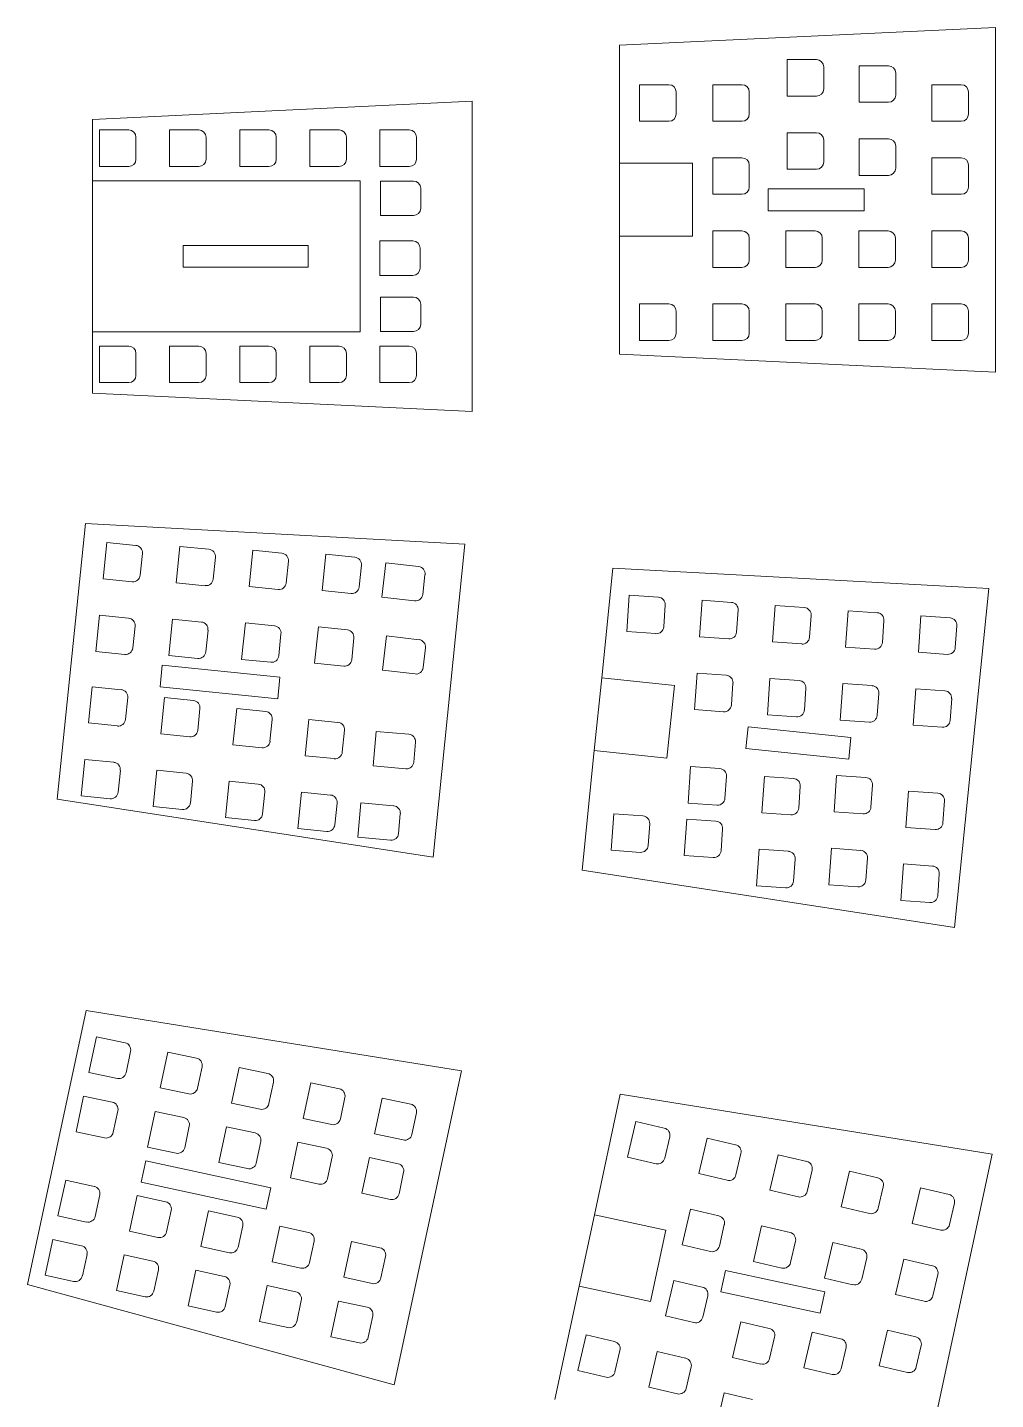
# Model space of a CAD drawing. Header units: millimetres. Extents: x -2091 to 2473, y -1360 to 1670.
# Drawn here: x 1072.2 to 1204.7, y 940.7 to 1128.4 of the extents above; entities that cross this region are included whole.
import ezdxf

# ---------------------------------------------------------------- set-up
doc = ezdxf.new("R2010")
doc.units = ezdxf.units.MM

msp = doc.modelspace()

# ---------------------------------------------------------------- linework, layer by layer
at = {"color": 7, "linetype": 'Continuous', "lineweight": 15}
for p, q in [((1204.71, 1128.45), (1153.23, 1126.01)), ((1204.71, 1081.28), (1204.71, 1128.45)), ((1153.23, 1126.01), (1153.23, 1109.88)), ((1180.2, 1124.04), (1176.2, 1124.04)), ((1176.2, 1124.04), (1176.2, 1119.04)), ((1181.2, 1120.04), (1181.2, 1123.04)), ((1190.05, 1123.2), (1186.05, 1123.2)), ((1186.05, 1123.2), (1186.05, 1118.2)), ((1191.05, 1119.2), (1191.05, 1122.2)), ((1160, 1120.61), (1156, 1120.61)), ((1156, 1120.61), (1156, 1115.61)), ((1161, 1116.61), (1161, 1119.61)), ((1170, 1120.61), (1166, 1120.61)), ((1166, 1120.61), (1166, 1115.61)), ((1171, 1116.61), (1171, 1119.61)), ((1176.2, 1119.04), (1180.2, 1119.04)), ((1200, 1120.61), (1196, 1120.61)), ((1196, 1120.61), (1196, 1115.61)), ((1201, 1116.61), (1201, 1119.61)), ((1081.13, 1115.87), (1133.08, 1118.36)), ((1133.08, 1118.36), (1133.08, 1075.91)), ((1186.05, 1118.2), (1190.05, 1118.2)), ((1081.13, 1107.47), (1081.13, 1115.87)), ((1156, 1115.61), (1160, 1115.61)), ((1166, 1115.61), (1170, 1115.61)), ((1196, 1115.61), (1200, 1115.61)), ((1086.08, 1114.42), (1082.08, 1114.42)), ((1082.08, 1114.42), (1082.08, 1109.42)), ((1087.08, 1110.42), (1087.08, 1113.42)), ((1095.68, 1114.42), (1091.68, 1114.42)), ((1091.68, 1114.42), (1091.68, 1109.42)), ((1096.68, 1110.42), (1096.68, 1113.42)), ((1105.28, 1114.42), (1101.28, 1114.42)), ((1101.28, 1114.42), (1101.28, 1109.42)), ((1106.28, 1110.42), (1106.28, 1113.42)), ((1114.88, 1114.42), (1110.88, 1114.42)), ((1110.88, 1114.42), (1110.88, 1109.42)), ((1115.88, 1110.42), (1115.88, 1113.42)), ((1124.47, 1114.42), (1120.47, 1114.42)), ((1120.47, 1114.42), (1120.47, 1109.42)), ((1125.47, 1110.42), (1125.47, 1113.42)), ((1180.2, 1114.04), (1176.2, 1114.04)), ((1176.2, 1114.04), (1176.2, 1109.04)), ((1181.2, 1110.04), (1181.2, 1113.04)), ((1190.05, 1113.2), (1186.05, 1113.2)), ((1186.05, 1113.2), (1186.05, 1108.2)), ((1191.05, 1109.2), (1191.05, 1112.2)), ((1163.23, 1109.88), (1153.23, 1109.88)), ((1153.23, 1109.88), (1153.23, 1099.88)), ((1163.23, 1099.88), (1163.23, 1109.88)), ((1170, 1110.61), (1166, 1110.61)), ((1166, 1110.61), (1166, 1105.61)), ((1171, 1106.61), (1171, 1109.61)), ((1200, 1110.61), (1196, 1110.61)), ((1196, 1110.61), (1196, 1105.61)), ((1201, 1106.61), (1201, 1109.61)), ((1082.08, 1109.42), (1086.08, 1109.42)), ((1091.68, 1109.42), (1095.68, 1109.42)), ((1101.28, 1109.42), (1105.28, 1109.42)), ((1110.88, 1109.42), (1114.88, 1109.42)), ((1120.47, 1109.42), (1124.47, 1109.42)), ((1176.2, 1109.04), (1180.2, 1109.04)), ((1186.05, 1108.2), (1190.05, 1108.2)), ((1117.78, 1107.47), (1081.13, 1107.47)), ((1081.13, 1107.47), (1081.13, 1086.8)), ((1117.78, 1086.8), (1117.78, 1107.47)), ((1125.05, 1107.43), (1120.55, 1107.43)), ((1120.55, 1107.43), (1120.55, 1102.71)), ((1126.05, 1103.71), (1126.05, 1106.43)), ((1186.71, 1106.36), (1173.57, 1106.36)), ((1173.57, 1106.36), (1173.57, 1103.36)), ((1186.71, 1103.36), (1186.71, 1106.36)), ((1166, 1105.61), (1170, 1105.61)), ((1196, 1105.61), (1200, 1105.61)), ((1120.55, 1102.71), (1125.05, 1102.71)), ((1173.57, 1103.36), (1186.71, 1103.36)), ((1170, 1100.61), (1166, 1100.61)), ((1166, 1100.61), (1166, 1095.61)), ((1180, 1100.61), (1176, 1100.61)), ((1176, 1100.61), (1176, 1095.61)), ((1190, 1100.61), (1186, 1100.61)), ((1186, 1100.61), (1186, 1095.61)), ((1200, 1100.61), (1196, 1100.61)), ((1196, 1100.61), (1196, 1095.61)), ((1093.53, 1098.63), (1093.53, 1095.63)), ((1110.66, 1098.63), (1093.53, 1098.63)), ((1110.66, 1095.63), (1110.66, 1098.63)), ((1124.97, 1099.24), (1120.47, 1099.24)), ((1120.47, 1099.24), (1120.47, 1094.52)), ((1153.23, 1099.88), (1153.23, 1083.72)), ((1153.23, 1099.88), (1163.23, 1099.88)), ((1171, 1096.61), (1171, 1099.61)), ((1181, 1096.61), (1181, 1099.61)), ((1191, 1096.61), (1191, 1099.61)), ((1201, 1096.61), (1201, 1099.61)), ((1125.97, 1095.52), (1125.97, 1098.24)), ((1093.53, 1095.63), (1110.66, 1095.63)), ((1166, 1095.61), (1170, 1095.61)), ((1176, 1095.61), (1180, 1095.61)), ((1186, 1095.61), (1190, 1095.61)), ((1196, 1095.61), (1200, 1095.61)), ((1120.47, 1094.52), (1124.97, 1094.52)), ((1125.05, 1091.56), (1120.55, 1091.56)), ((1120.55, 1091.56), (1120.55, 1086.83)), ((1126.05, 1087.83), (1126.05, 1090.56)), ((1160, 1090.61), (1156, 1090.61)), ((1156, 1090.61), (1156, 1085.61)), ((1161, 1086.61), (1161, 1089.61)), ((1170, 1090.61), (1166, 1090.61)), ((1166, 1090.61), (1166, 1085.61)), ((1171, 1086.61), (1171, 1089.61)), ((1180, 1090.61), (1176, 1090.61)), ((1176, 1090.61), (1176, 1085.61)), ((1181, 1086.61), (1181, 1089.61)), ((1190, 1090.61), (1186, 1090.61)), ((1186, 1090.61), (1186, 1085.61)), ((1191, 1086.61), (1191, 1089.61)), ((1200, 1090.61), (1196, 1090.61)), ((1196, 1090.61), (1196, 1085.61)), ((1201, 1086.61), (1201, 1089.61)), ((1081.13, 1078.39), (1081.13, 1086.8)), ((1081.13, 1086.8), (1117.78, 1086.8)), ((1120.55, 1086.83), (1125.05, 1086.83)), ((1156, 1085.61), (1160, 1085.61)), ((1166, 1085.61), (1170, 1085.61)), ((1176, 1085.61), (1180, 1085.61)), ((1186, 1085.61), (1190, 1085.61)), ((1196, 1085.61), (1200, 1085.61)), ((1086.08, 1084.84), (1082.08, 1084.84)), ((1082.08, 1084.84), (1082.08, 1079.84)), ((1087.08, 1080.84), (1087.08, 1083.84)), ((1095.68, 1084.84), (1091.68, 1084.84)), ((1091.68, 1084.84), (1091.68, 1079.84)), ((1096.68, 1080.84), (1096.68, 1083.84)), ((1105.28, 1084.84), (1101.28, 1084.84)), ((1101.28, 1084.84), (1101.28, 1079.84)), ((1106.28, 1080.84), (1106.28, 1083.84)), ((1114.88, 1084.84), (1110.88, 1084.84)), ((1110.88, 1084.84), (1110.88, 1079.84)), ((1115.88, 1080.84), (1115.88, 1083.84)), ((1124.47, 1084.84), (1120.47, 1084.84)), ((1120.47, 1084.84), (1120.47, 1079.84)), ((1125.47, 1080.84), (1125.47, 1083.84)), ((1153.23, 1083.72), (1204.71, 1081.28)), ((1082.08, 1079.84), (1086.08, 1079.84)), ((1091.68, 1079.84), (1095.68, 1079.84)), ((1101.28, 1079.84), (1105.28, 1079.84)), ((1110.88, 1079.84), (1114.88, 1079.84)), ((1120.47, 1079.84), (1124.47, 1079.84)), ((1133.08, 1075.91), (1081.13, 1078.39)), ((1080.16, 1060.56), (1076.31, 1022.86)), ((1080.16, 1060.56), (1132.1, 1057.76)), ((1082.59, 1053.01), (1083.09, 1057.98)), ((1083.09, 1057.98), (1087.07, 1057.58)), ((1092.57, 1052.47), (1093.08, 1057.44)), ((1093.08, 1057.44), (1097.06, 1057.04)), ((1127.73, 1014.93), (1132.1, 1057.76)), ((1087.97, 1056.48), (1087.66, 1053.49)), ((1097.95, 1055.94), (1097.65, 1052.96)), ((1102.56, 1051.93), (1103.07, 1056.9)), ((1103.07, 1056.9), (1107.04, 1056.5)), ((1107.94, 1055.4), (1107.63, 1052.42)), ((1112.54, 1051.39), (1113.05, 1056.37)), ((1113.05, 1056.37), (1117.03, 1055.96)), ((1120.74, 1050.5), (1121.29, 1055.19)), ((1121.29, 1055.19), (1125.75, 1054.67)), ((1117.92, 1054.86), (1117.62, 1051.88)), ((1126.63, 1053.56), (1126.32, 1050.86)), ((1150.81, 1039.44), (1152.34, 1054.47)), ((1152.34, 1054.47), (1203.8, 1051.66)), ((1086.57, 1052.6), (1082.59, 1053.01)), ((1096.55, 1052.06), (1092.57, 1052.47)), ((1106.54, 1051.52), (1102.56, 1051.93)), ((1203.8, 1051.66), (1199.07, 1005.29)), ((1116.52, 1050.99), (1112.54, 1051.39)), ((1125.21, 1049.98), (1120.74, 1050.5)), ((1154.24, 1045.78), (1154.59, 1050.77)), ((1154.59, 1050.77), (1158.58, 1050.48)), ((1164.21, 1045.07), (1164.57, 1050.06)), ((1164.57, 1050.06), (1168.56, 1049.77)), ((1081.57, 1043.06), (1082.08, 1048.03)), ((1082.08, 1048.03), (1086.06, 1047.63)), ((1159.51, 1049.42), (1159.3, 1046.42)), ((1169.48, 1048.71), (1169.27, 1045.71)), ((1174.19, 1044.36), (1174.54, 1049.35)), ((1174.54, 1049.35), (1178.53, 1049.06)), ((1179.46, 1048), (1179.25, 1045)), ((1184.16, 1043.65), (1184.52, 1048.64)), ((1184.52, 1048.64), (1188.51, 1048.35)), ((1194.14, 1042.94), (1194.49, 1047.93)), ((1194.49, 1047.93), (1198.48, 1047.65)), ((1086.95, 1046.53), (1086.65, 1043.55)), ((1091.56, 1042.52), (1092.06, 1047.49)), ((1092.06, 1047.49), (1096.04, 1047.09)), ((1096.94, 1045.99), (1096.63, 1043.01)), ((1101.54, 1041.98), (1102.05, 1046.96)), ((1102.05, 1046.96), (1106.03, 1046.55)), ((1111.53, 1041.44), (1112.04, 1046.42)), ((1112.04, 1046.42), (1116.01, 1046.01)), ((1158.23, 1045.5), (1154.24, 1045.78)), ((1189.43, 1047.29), (1189.22, 1044.29)), ((1199.41, 1046.58), (1199.19, 1043.58)), ((1106.92, 1045.45), (1106.62, 1042.47)), ((1116.91, 1044.91), (1116.6, 1041.93)), ((1120.81, 1040.5), (1121.35, 1045.19)), ((1121.35, 1045.19), (1125.82, 1044.67)), ((1168.2, 1044.79), (1164.21, 1045.07)), ((1178.18, 1044.08), (1174.19, 1044.36)), ((1085.55, 1042.65), (1081.57, 1043.06)), ((1095.54, 1042.11), (1091.56, 1042.52)), ((1126.7, 1043.56), (1126.38, 1040.86)), ((1188.15, 1043.37), (1184.16, 1043.65)), ((1198.13, 1042.66), (1194.14, 1042.94)), ((1090.37, 1038.22), (1090.68, 1041.2)), ((1090.68, 1041.2), (1106.78, 1039.56)), ((1105.52, 1041.58), (1101.54, 1041.98)), ((1115.51, 1041.04), (1111.53, 1041.44)), ((1125.27, 1039.98), (1120.81, 1040.5)), ((1106.78, 1039.56), (1106.48, 1036.57)), ((1149.79, 1029.49), (1150.81, 1039.44)), ((1150.81, 1039.44), (1160.76, 1038.42)), ((1160.76, 1038.42), (1159.74, 1028.47)), ((1163.5, 1035.1), (1163.86, 1040.08)), ((1163.86, 1040.08), (1167.85, 1039.8)), ((1168.77, 1038.73), (1168.56, 1035.74)), ((1173.48, 1034.39), (1173.83, 1039.37)), ((1173.83, 1039.37), (1177.82, 1039.09)), ((1183.45, 1033.68), (1183.81, 1038.66)), ((1183.81, 1038.66), (1187.8, 1038.38)), ((1080.57, 1033.27), (1081.08, 1038.24)), ((1081.08, 1038.24), (1085.06, 1037.83)), ((1085.95, 1036.74), (1085.65, 1033.75)), ((1106.48, 1036.57), (1090.37, 1038.22)), ((1090.46, 1031.78), (1090.97, 1036.75)), ((1090.97, 1036.75), (1094.95, 1036.34)), ((1178.75, 1038.02), (1178.54, 1035.03)), ((1188.72, 1037.31), (1188.51, 1034.32)), ((1193.43, 1032.97), (1193.78, 1037.95)), ((1193.78, 1037.95), (1197.77, 1037.67)), ((1198.7, 1036.6), (1198.49, 1033.61)), ((1095.84, 1035.25), (1095.53, 1032.26)), ((1100.35, 1030.28), (1100.86, 1035.26)), ((1100.86, 1035.26), (1104.83, 1034.85)), ((1167.49, 1034.81), (1163.5, 1035.1)), ((1084.55, 1032.86), (1080.57, 1033.27)), ((1105.73, 1033.76), (1105.42, 1030.77)), ((1110.24, 1028.79), (1110.74, 1033.77)), ((1110.74, 1033.77), (1114.72, 1033.36)), ((1170.53, 1029.76), (1170.84, 1032.74)), ((1170.84, 1032.74), (1184.92, 1031.3)), ((1177.47, 1034.1), (1173.48, 1034.39)), ((1187.44, 1033.39), (1183.45, 1033.68)), ((1197.42, 1032.68), (1193.43, 1032.97)), ((1094.44, 1031.37), (1090.46, 1031.78)), ((1115.62, 1032.27), (1115.31, 1029.28)), ((1119.54, 1027.41), (1119.95, 1032.12)), ((1119.95, 1032.12), (1124.43, 1031.72)), ((1184.92, 1031.3), (1184.61, 1028.32)), ((1104.33, 1029.88), (1100.35, 1030.28)), ((1125.34, 1030.64), (1125.1, 1027.93)), ((1148.12, 1013.13), (1149.79, 1029.49)), ((1159.74, 1028.47), (1149.79, 1029.49)), ((1184.61, 1028.32), (1170.53, 1029.76)), ((1079.56, 1023.32), (1080.06, 1028.29)), ((1080.06, 1028.29), (1084.04, 1027.89)), ((1114.22, 1028.39), (1110.24, 1028.79)), ((1124.01, 1027.02), (1119.54, 1027.41)), ((1162.62, 1022.32), (1162.97, 1027.31)), ((1162.97, 1027.31), (1166.96, 1027.03)), ((1084.94, 1026.79), (1084.63, 1023.8)), ((1089.44, 1021.83), (1089.95, 1026.8)), ((1089.95, 1026.8), (1093.93, 1026.39)), ((1094.82, 1025.3), (1094.52, 1022.31)), ((1099.33, 1020.34), (1099.84, 1025.31)), ((1099.84, 1025.31), (1103.82, 1024.9)), ((1167.89, 1025.96), (1167.68, 1022.96)), ((1172.72, 1020.98), (1173.08, 1025.96)), ((1173.08, 1025.96), (1177.07, 1025.68)), ((1182.6, 1021.11), (1182.96, 1026.1)), ((1182.96, 1026.1), (1186.95, 1025.82)), ((1083.53, 1022.91), (1079.56, 1023.32)), ((1104.71, 1023.81), (1104.41, 1020.82)), ((1109.22, 1018.85), (1109.73, 1023.82)), ((1109.73, 1023.82), (1113.71, 1023.41)), ((1177.99, 1024.61), (1177.78, 1021.62)), ((1187.88, 1024.75), (1187.66, 1021.76)), ((1192.45, 1018.97), (1192.81, 1023.95)), ((1192.81, 1023.95), (1196.8, 1023.67)), ((1127.73, 1014.93), (1076.31, 1022.86)), ((1093.42, 1021.42), (1089.44, 1021.83)), ((1114.6, 1022.32), (1114.3, 1019.33)), ((1117.45, 1017.63), (1117.87, 1022.34)), ((1117.87, 1022.34), (1122.34, 1021.94)), ((1166.61, 1022.04), (1162.62, 1022.32)), ((1197.72, 1022.6), (1197.51, 1019.61)), ((1103.31, 1019.93), (1099.33, 1020.34)), ((1123.25, 1020.86), (1123.01, 1018.15)), ((1152.11, 1015.86), (1152.46, 1020.84)), ((1152.46, 1020.84), (1156.45, 1020.56)), ((1157.38, 1019.49), (1157.17, 1016.5)), ((1162.08, 1015.15), (1162.44, 1020.13)), ((1162.44, 1020.13), (1166.43, 1019.85)), ((1176.71, 1020.69), (1172.72, 1020.98)), ((1186.59, 1020.83), (1182.6, 1021.11)), ((1113.2, 1018.44), (1109.22, 1018.85)), ((1121.93, 1017.24), (1117.45, 1017.63)), ((1167.35, 1018.78), (1167.14, 1015.79)), ((1196.44, 1018.68), (1192.45, 1018.97)), ((1156.1, 1015.57), (1152.11, 1015.86)), ((1172.01, 1011), (1172.37, 1015.99)), ((1172.37, 1015.99), (1176.36, 1015.71)), ((1181.89, 1011.14), (1182.25, 1016.13)), ((1182.25, 1016.13), (1186.24, 1015.84)), ((1166.07, 1014.86), (1162.08, 1015.15)), ((1177.28, 1014.64), (1177.07, 1011.65)), ((1187.17, 1014.77), (1186.95, 1011.78)), ((1191.74, 1008.99), (1192.1, 1013.98)), ((1192.1, 1013.98), (1196.09, 1013.69)), ((1199.07, 1005.29), (1148.12, 1013.13)), ((1197.01, 1012.63), (1196.8, 1009.63)), ((1176, 1010.72), (1172.01, 1011)), ((1185.88, 1010.86), (1181.89, 1011.14)), ((1195.73, 1008.71), (1191.74, 1008.99)), ((1080.26, 993.93), (1072.23, 956.42)), ((1080.26, 993.93), (1131.62, 985.66)), ((1080.62, 985.46), (1081.67, 990.35)), ((1081.67, 990.35), (1085.58, 989.52)), ((1086.35, 988.33), (1085.72, 985.4)), ((1090.4, 983.36), (1091.44, 988.25)), ((1091.44, 988.25), (1095.35, 987.41)), ((1096.12, 986.23), (1095.49, 983.29)), ((1100.17, 981.26), (1101.22, 986.15)), ((1101.22, 986.15), (1105.13, 985.31)), ((1084.53, 984.63), (1080.62, 985.46)), ((1105.9, 984.12), (1105.27, 981.19)), ((1109.95, 979.16), (1111, 984.05)), ((1111, 984.05), (1114.91, 983.21)), ((1122.42, 942.72), (1131.62, 985.66)), ((1078.88, 977.33), (1079.92, 982.22)), ((1079.92, 982.22), (1083.84, 981.38)), ((1094.31, 982.52), (1090.4, 983.36)), ((1115.68, 982.02), (1115.05, 979.09)), ((1119.73, 977.05), (1120.77, 981.94)), ((1120.77, 981.94), (1124.68, 981.11)), ((1149.81, 965.99), (1153.34, 982.49)), ((1153.34, 982.49), (1204.23, 974.27)), ((1084.6, 980.2), (1083.98, 977.26)), ((1088.65, 975.23), (1089.7, 980.12)), ((1089.7, 980.12), (1093.61, 979.28)), ((1104.08, 980.42), (1100.17, 981.26)), ((1113.86, 978.32), (1109.95, 979.16)), ((1125.45, 979.92), (1124.82, 976.98)), ((1154.35, 973.88), (1155.49, 978.75)), ((1155.49, 978.75), (1159.38, 977.84)), ((1082.79, 976.49), (1078.88, 977.33)), ((1094.38, 978.09), (1093.75, 975.16)), ((1098.43, 973.13), (1099.48, 978.02)), ((1099.48, 978.02), (1103.39, 977.18)), ((1123.64, 976.22), (1119.73, 977.05)), ((1160.13, 976.64), (1159.45, 973.71)), ((1164.09, 971.61), (1165.22, 976.47)), ((1165.22, 976.47), (1169.12, 975.57)), ((1092.56, 974.39), (1088.65, 975.23)), ((1104.16, 975.99), (1103.53, 973.06)), ((1108.21, 971.02), (1109.25, 975.91)), ((1109.25, 975.91), (1113.17, 975.08)), ((1087.79, 970.42), (1088.42, 973.35)), ((1088.42, 973.35), (1105.52, 969.68)), ((1102.34, 972.29), (1098.43, 973.13)), ((1113.93, 973.89), (1113.31, 970.95)), ((1117.98, 968.92), (1119.03, 973.81)), ((1119.03, 973.81), (1122.94, 972.97)), ((1158.25, 972.97), (1154.35, 973.88)), ((1169.87, 974.36), (1169.18, 971.44)), ((1173.83, 969.33), (1174.96, 974.2)), ((1174.96, 974.2), (1178.86, 973.29)), ((1204.23, 974.27), (1194.13, 927.13)), ((1076.4, 965.83), (1077.46, 970.72)), ((1077.46, 970.72), (1081.36, 969.87)), ((1112.12, 970.19), (1108.21, 971.02)), ((1123.71, 971.79), (1123.08, 968.85)), ((1167.98, 970.7), (1164.09, 971.61)), ((1179.6, 972.09), (1178.92, 969.17)), ((1183.57, 967.06), (1184.7, 971.93)), ((1184.7, 971.93), (1188.6, 971.02)), ((1104.89, 966.74), (1087.79, 970.42)), ((1105.52, 969.68), (1104.89, 966.74)), ((1121.89, 968.08), (1117.98, 968.92)), ((1177.72, 968.42), (1173.83, 969.33)), ((1189.34, 969.82), (1188.66, 966.9)), ((1193.3, 964.79), (1194.44, 969.66)), ((1194.44, 969.66), (1198.34, 968.75)), ((1082.13, 968.69), (1081.5, 965.75)), ((1086.18, 963.73), (1087.23, 968.62)), ((1087.23, 968.62), (1091.14, 967.77)), ((1187.46, 966.15), (1183.57, 967.06)), ((1199.08, 967.55), (1198.4, 964.63)), ((1080.31, 964.99), (1076.4, 965.83)), ((1091.91, 966.58), (1091.27, 963.65)), ((1095.95, 961.63), (1097.01, 966.51)), ((1097.01, 966.51), (1100.92, 965.67)), ((1147.71, 956.21), (1149.81, 965.99)), ((1149.81, 965.99), (1159.59, 963.89)), ((1161.82, 961.87), (1162.95, 966.74)), ((1162.95, 966.74), (1166.85, 965.83)), ((1090.09, 962.88), (1086.18, 963.73)), ((1101.68, 964.48), (1101.05, 961.55)), ((1105.73, 959.52), (1106.78, 964.41)), ((1106.78, 964.41), (1110.69, 963.57)), ((1159.59, 963.89), (1157.49, 954.11)), ((1167.59, 964.63), (1166.91, 961.7)), ((1171.56, 959.6), (1172.69, 964.46)), ((1172.69, 964.46), (1176.59, 963.56)), ((1197.2, 963.88), (1193.3, 964.79)), ((1074.64, 957.7), (1075.7, 962.59)), ((1075.7, 962.59), (1079.61, 961.74)), ((1099.86, 960.78), (1095.95, 961.63)), ((1111.46, 962.38), (1110.83, 959.45)), ((1115.51, 957.42), (1116.56, 962.31)), ((1116.56, 962.31), (1120.47, 961.46)), ((1165.71, 960.96), (1161.82, 961.87)), ((1177.33, 962.35), (1176.65, 959.43)), ((1181.29, 957.32), (1182.43, 962.19)), ((1182.43, 962.19), (1186.32, 961.28)), ((1080.38, 960.56), (1079.74, 957.62)), ((1084.42, 955.6), (1085.48, 960.49)), ((1085.48, 960.49), (1089.39, 959.64)), ((1109.64, 958.68), (1105.73, 959.52)), ((1121.24, 960.28), (1120.6, 957.34)), ((1175.45, 958.69), (1171.56, 959.6)), ((1187.07, 960.08), (1186.39, 957.16)), ((1191.03, 955.05), (1192.17, 959.92)), ((1192.17, 959.92), (1196.06, 959.01)), ((1078.55, 956.86), (1074.64, 957.7)), ((1090.15, 958.45), (1089.52, 955.52)), ((1094.2, 953.5), (1095.25, 958.38)), ((1095.25, 958.38), (1099.16, 957.54)), ((1167.12, 955.44), (1167.75, 958.37)), ((1167.75, 958.37), (1181.34, 955.45)), ((1196.81, 957.81), (1196.13, 954.89)), ((1122.42, 942.72), (1072.23, 956.42)), ((1099.93, 956.35), (1099.3, 953.42)), ((1103.97, 951.39), (1105.03, 956.28)), ((1105.03, 956.28), (1108.94, 955.44)), ((1119.42, 956.58), (1115.51, 957.42)), ((1144.39, 940.68), (1147.71, 956.21)), ((1157.49, 954.11), (1147.71, 956.21)), ((1159.54, 952.13), (1160.68, 957)), ((1160.68, 957), (1164.58, 956.09)), ((1185.19, 956.41), (1181.29, 957.32)), ((1088.33, 954.75), (1084.42, 955.6)), ((1109.7, 954.25), (1109.07, 951.32)), ((1113.75, 949.29), (1114.8, 954.18)), ((1114.8, 954.18), (1118.71, 953.33)), ((1165.32, 954.89), (1164.64, 951.97)), ((1180.71, 952.52), (1167.12, 955.44)), ((1181.34, 955.45), (1180.71, 952.52)), ((1194.93, 954.14), (1191.03, 955.05)), ((1098.11, 952.65), (1094.2, 953.5)), ((1119.48, 952.15), (1118.85, 949.21)), ((1163.44, 951.22), (1159.54, 952.13)), ((1107.88, 950.55), (1103.97, 951.39)), ((1168.7, 946.47), (1169.83, 951.34)), ((1169.83, 951.34), (1173.73, 950.43)), ((1188.76, 945.31), (1189.9, 950.18)), ((1189.9, 950.18), (1193.79, 949.27)), ((1117.66, 948.45), (1113.75, 949.29)), ((1147.53, 944.66), (1148.67, 949.53)), ((1148.67, 949.53), (1152.57, 948.62)), ((1174.47, 949.23), (1173.79, 946.31)), ((1178.48, 945.05), (1179.61, 949.92)), ((1179.61, 949.92), (1183.51, 949.01)), ((1153.31, 947.42), (1152.63, 944.5)), ((1157.27, 942.39), (1158.41, 947.26)), ((1158.41, 947.26), (1162.3, 946.35)), ((1172.59, 945.56), (1168.7, 946.47)), ((1184.26, 947.81), (1183.57, 944.89)), ((1194.54, 948.07), (1193.86, 945.15)), ((1151.43, 943.75), (1147.53, 944.66)), ((1163.05, 945.15), (1162.37, 942.23)), ((1182.37, 944.14), (1178.48, 945.05)), ((1192.66, 944.4), (1188.76, 945.31)), ((1161.17, 941.48), (1157.27, 942.39)), ((1166.43, 936.73), (1167.56, 941.6)), ((1167.56, 941.6), (1171.46, 940.69))]:
    msp.add_line(p, q, dxfattribs=at)
for centre, start, end in [((1180.2, 1123.04), 0, 90), ((1190.05, 1122.2), 0, 90), ((1160, 1119.61), 0, 90), ((1170, 1119.61), 0, 90), ((1180.2, 1120.04), 270, 0), ((1190.05, 1119.2), 270, 0), ((1200, 1119.61), 0, 90), ((1160, 1116.61), 270, 0), ((1170, 1116.61), 270, 0), ((1200, 1116.61), 270, 0), ((1086.08, 1113.42), 0, 90), ((1095.68, 1113.42), 0, 90), ((1105.28, 1113.42), 0, 90), ((1114.88, 1113.42), 0, 90), ((1124.47, 1113.42), 0, 90), ((1180.2, 1113.04), 0, 90), ((1190.05, 1112.2), 0, 90), ((1086.08, 1110.42), 270, 0), ((1095.68, 1110.42), 270, 0), ((1105.28, 1110.42), 270, 0), ((1114.88, 1110.42), 270, 0), ((1124.47, 1110.42), 270, 0), ((1170, 1109.61), 0, 90), ((1180.2, 1110.04), 270, 0), ((1200, 1109.61), 0, 90), ((1190.05, 1109.2), 270, 0), ((1125.05, 1106.43), 0, 90), ((1170, 1106.61), 270, 0), ((1200, 1106.61), 270, 0), ((1125.05, 1103.71), 270, 0), ((1170, 1099.61), 0, 90), ((1180, 1099.61), 0, 90), ((1190, 1099.61), 0, 90), ((1200, 1099.61), 0, 90), ((1124.97, 1098.24), 0, 90), ((1170, 1096.61), 270, 0), ((1180, 1096.61), 270, 0), ((1190, 1096.61), 270, 0), ((1200, 1096.61), 270, 0), ((1124.97, 1095.52), 270, 0), ((1125.05, 1090.56), 0, 90), ((1160, 1089.61), 0, 90), ((1170, 1089.61), 0, 90), ((1180, 1089.61), 0, 90), ((1190, 1089.61), 0, 90), ((1200, 1089.61), 0, 90), ((1125.05, 1087.83), 270, 0), ((1160, 1086.61), 270, 0), ((1170, 1086.61), 270, 0), ((1180, 1086.61), 270, 0), ((1190, 1086.61), 270, 0), ((1200, 1086.61), 270, 0), ((1086.08, 1083.84), 0, 90), ((1095.68, 1083.84), 0, 90), ((1105.28, 1083.84), 0, 90), ((1114.88, 1083.84), 0, 90), ((1124.47, 1083.84), 0, 90), ((1086.08, 1080.84), 270, 0), ((1095.68, 1080.84), 270, 0), ((1105.28, 1080.84), 270, 0), ((1114.88, 1080.84), 270, 0), ((1124.47, 1080.84), 270, 0), ((1086.97, 1056.58), 354.1699, 84.1699), ((1096.96, 1056.04), 354.1699, 84.1699), ((1106.94, 1055.5), 354.1699, 84.1699), ((1116.93, 1054.96), 354.1699, 84.1699), ((1086.67, 1053.6), 264.1699, 354.1699), ((1125.64, 1053.68), 353.3645, 83.3645), ((1096.65, 1053.06), 264.1699, 354.1699), ((1106.64, 1052.52), 264.1699, 354.1699), ((1116.62, 1051.98), 264.1699, 354.1699), ((1125.32, 1050.97), 263.3645, 353.3645), ((1158.51, 1049.49), 355.9302, 85.9302), ((1168.49, 1048.78), 355.9302, 85.9302), ((1178.46, 1048.07), 355.9302, 85.9302), ((1188.44, 1047.36), 355.9302, 85.9302), ((1085.96, 1046.63), 354.1699, 84.1699), ((1095.94, 1046.09), 354.1699, 84.1699), ((1105.93, 1045.55), 354.1699, 84.1699), ((1115.91, 1045.02), 354.1699, 84.1699), ((1158.3, 1046.49), 265.9302, 355.9302), ((1198.41, 1046.65), 355.9302, 85.9302), ((1125.7, 1043.68), 353.3645, 83.3645), ((1168.27, 1045.78), 265.9302, 355.9302), ((1178.25, 1045.07), 265.9302, 355.9302), ((1188.22, 1044.36), 265.9302, 355.9302), ((1085.65, 1043.65), 264.1699, 354.1699), ((1095.64, 1043.11), 264.1699, 354.1699), ((1105.62, 1042.57), 264.1699, 354.1699), ((1198.2, 1043.66), 265.9302, 355.9302), ((1115.61, 1042.03), 264.1699, 354.1699), ((1125.39, 1040.97), 263.3645, 353.3645), ((1167.78, 1038.8), 355.9302, 85.9302), ((1177.75, 1038.09), 355.9302, 85.9302), ((1187.73, 1037.38), 355.9302, 85.9302), ((1084.96, 1036.84), 354.1699, 84.1699), ((1197.7, 1036.67), 355.9302, 85.9302), ((1094.84, 1035.35), 354.1699, 84.1699), ((1104.73, 1033.86), 354.1699, 84.1699), ((1167.56, 1035.81), 265.9302, 355.9302), ((1177.54, 1035.1), 265.9302, 355.9302), ((1084.65, 1033.85), 264.1699, 354.1699), ((1114.62, 1032.37), 354.1699, 84.1699), ((1187.51, 1034.39), 265.9302, 355.9302), ((1197.49, 1033.68), 265.9302, 355.9302), ((1094.54, 1032.36), 264.1699, 354.1699), ((1104.43, 1030.87), 264.1699, 354.1699), ((1124.34, 1030.73), 354.9653, 84.9653), ((1114.32, 1029.38), 264.1699, 354.1699), ((1083.94, 1026.89), 354.1699, 84.1699), ((1124.1, 1028.01), 264.9653, 354.9653), ((1166.89, 1026.03), 355.9302, 85.9302), ((1093.83, 1025.4), 354.1699, 84.1699), ((1176.99, 1024.68), 355.9302, 85.9302), ((1186.88, 1024.82), 355.9302, 85.9302), ((1083.64, 1023.91), 264.1699, 354.1699), ((1103.72, 1023.91), 354.1699, 84.1699), ((1113.61, 1022.42), 354.1699, 84.1699), ((1196.72, 1022.67), 355.9302, 85.9302), ((1093.52, 1022.42), 264.1699, 354.1699), ((1122.26, 1020.95), 354.9653, 84.9653), ((1166.68, 1023.04), 265.9302, 355.9302), ((1176.78, 1021.69), 265.9302, 355.9302), ((1186.66, 1021.83), 265.9302, 355.9302), ((1103.41, 1020.92), 264.1699, 354.1699), ((1156.38, 1019.56), 355.9302, 85.9302), ((1166.36, 1018.85), 355.9302, 85.9302), ((1196.51, 1019.68), 265.9302, 355.9302), ((1113.3, 1019.43), 264.1699, 354.1699), ((1122.02, 1018.23), 264.9653, 354.9653), ((1156.17, 1016.57), 265.9302, 355.9302), ((1166.14, 1015.86), 265.9302, 355.9302), ((1186.17, 1014.85), 355.9302, 85.9302), ((1176.29, 1014.71), 355.9302, 85.9302), ((1196.01, 1012.7), 355.9302, 85.9302), ((1176.07, 1011.72), 265.9302, 355.9302), ((1185.95, 1011.85), 265.9302, 355.9302), ((1195.8, 1009.7), 265.9302, 355.9302), ((1085.37, 988.54), 347.9107, 77.9107), ((1095.14, 986.44), 347.9107, 77.9107), ((1084.74, 985.61), 257.9107, 347.9107), ((1104.92, 984.33), 347.9107, 77.9107), ((1094.52, 983.5), 257.9107, 347.9107), ((1114.7, 982.23), 347.9107, 77.9107), ((1083.63, 980.41), 347.9107, 77.9107), ((1104.29, 981.4), 257.9107, 347.9107), ((1124.47, 980.13), 347.9107, 77.9107), ((1093.4, 978.3), 347.9107, 77.9107), ((1114.07, 979.3), 257.9107, 347.9107), ((1083, 977.47), 257.9107, 347.9107), ((1103.18, 976.2), 347.9107, 77.9107), ((1123.85, 977.19), 257.9107, 347.9107), ((1159.15, 976.86), 346.8696, 76.8696), ((1092.77, 975.37), 257.9107, 347.9107), ((1112.96, 974.1), 347.9107, 77.9107), ((1168.89, 974.59), 346.8696, 76.8696), ((1102.55, 973.27), 257.9107, 347.9107), ((1122.73, 971.99), 347.9107, 77.9107), ((1158.47, 973.94), 256.8696, 346.8696), ((1178.63, 972.32), 346.8696, 76.8696), ((1112.33, 971.16), 257.9107, 347.9107), ((1168.21, 971.67), 256.8696, 346.8696), ((1188.37, 970.05), 346.8696, 76.8696), ((1081.15, 968.9), 347.8133, 77.8133), ((1122.1, 969.06), 257.9107, 347.9107), ((1177.95, 969.4), 256.8696, 346.8696), ((1090.93, 966.79), 347.8133, 77.8133), ((1198.11, 967.78), 346.8696, 76.8696), ((1080.52, 965.97), 257.8133, 347.8133), ((1100.71, 964.69), 347.8133, 77.8133), ((1166.62, 964.85), 346.8696, 76.8696), ((1187.69, 967.13), 256.8696, 346.8696), ((1090.3, 963.86), 257.8133, 347.8133), ((1110.48, 962.59), 347.8133, 77.8133), ((1176.36, 962.58), 346.8696, 76.8696), ((1197.43, 964.86), 256.8696, 346.8696), ((1079.4, 960.77), 347.8133, 77.8133), ((1100.07, 961.76), 257.8133, 347.8133), ((1120.26, 960.49), 347.8133, 77.8133), ((1165.94, 961.93), 256.8696, 346.8696), ((1186.1, 960.31), 346.8696, 76.8696), ((1089.17, 958.66), 347.8133, 77.8133), ((1109.85, 959.66), 257.8133, 347.8133), ((1175.68, 959.66), 256.8696, 346.8696), ((1078.76, 957.83), 257.8133, 347.8133), ((1098.95, 956.56), 347.8133, 77.8133), ((1195.84, 958.04), 346.8696, 76.8696), ((1119.63, 957.55), 257.8133, 347.8133), ((1164.35, 955.11), 346.8696, 76.8696), ((1185.42, 957.39), 256.8696, 346.8696), ((1088.54, 955.73), 257.8133, 347.8133), ((1108.73, 954.46), 347.8133, 77.8133), ((1195.15, 955.12), 256.8696, 346.8696), ((1098.32, 953.63), 257.8133, 347.8133), ((1118.5, 952.36), 347.8133, 77.8133), ((1163.67, 952.19), 256.8696, 346.8696), ((1108.09, 951.53), 257.8133, 347.8133), ((1173.5, 949.46), 346.8696, 76.8696), ((1117.87, 949.42), 257.8133, 347.8133), ((1152.34, 947.65), 346.8696, 76.8696), ((1183.28, 948.04), 346.8696, 76.8696), ((1193.56, 948.3), 346.8696, 76.8696), ((1162.08, 945.38), 346.8696, 76.8696), ((1172.82, 946.54), 256.8696, 346.8696), ((1151.66, 944.73), 256.8696, 346.8696), ((1182.6, 945.12), 256.8696, 346.8696), ((1192.88, 945.38), 256.8696, 346.8696), ((1161.4, 942.45), 256.8696, 346.8696)]:
    msp.add_arc(centre, 1, start, end, dxfattribs=at)

doc.saveas('drawing.dxf')
